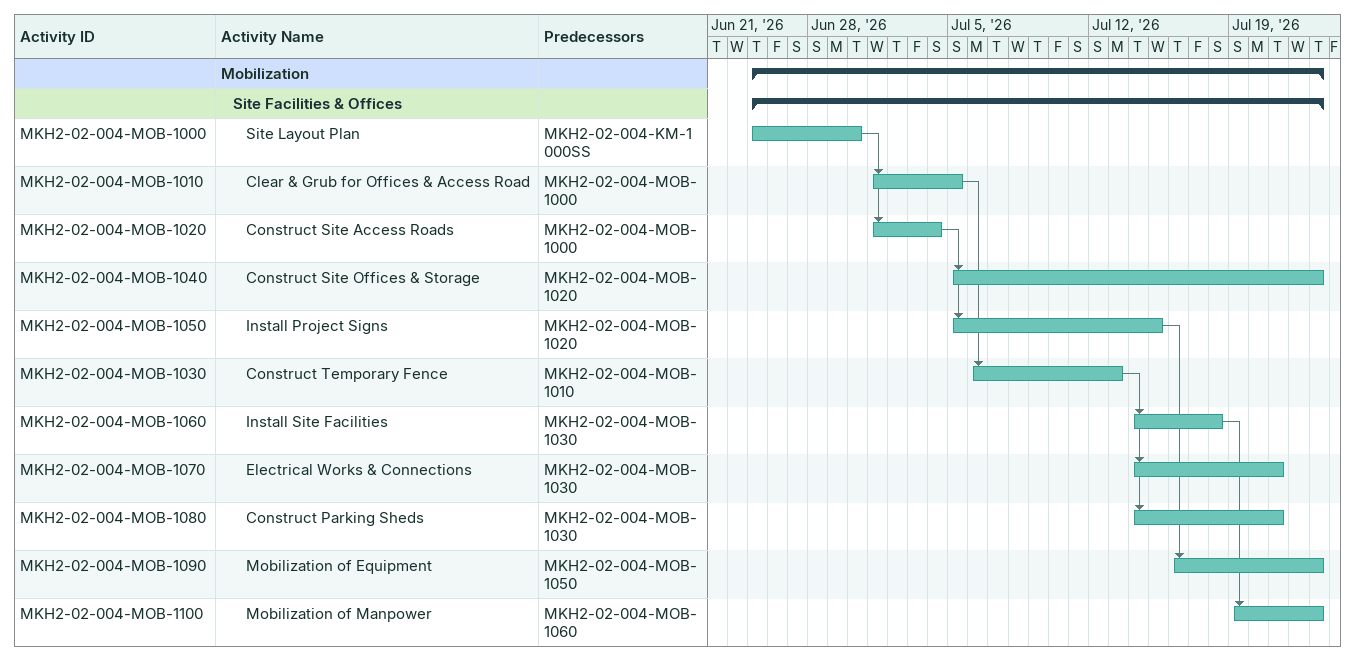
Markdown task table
| ID | Level | Task | Start | Finish | Predecessors |
|---|---|---|---|---|---|
|  | 1 | **Mobilization** | 2026-06-25 | 2026-07-23 |  |
|  | 2 | **Site Facilities & Offices** | 2026-06-25 | 2026-07-23 |  |
| MKH2-02-004-MOB-1000 | 3 | Site Layout Plan | 2026-06-25 | 2026-06-30 | MKH2-02-004-KM-1000SS |
| MKH2-02-004-MOB-1010 | 3 | Clear & Grub for Offices & Access Road | 2026-07-01 | 2026-07-05 | MKH2-02-004-MOB-1000 |
| MKH2-02-004-MOB-1020 | 3 | Construct Site Access Roads | 2026-07-01 | 2026-07-04 | MKH2-02-004-MOB-1000 |
| MKH2-02-004-MOB-1040 | 3 | Construct Site Offices & Storage | 2026-07-05 | 2026-07-23 | MKH2-02-004-MOB-1020 |
| MKH2-02-004-MOB-1050 | 3 | Install Project Signs | 2026-07-05 | 2026-07-15 | MKH2-02-004-MOB-1020 |
| MKH2-02-004-MOB-1030 | 3 | Construct Temporary Fence | 2026-07-06 | 2026-07-13 | MKH2-02-004-MOB-1010 |
| MKH2-02-004-MOB-1060 | 3 | Install Site Facilities | 2026-07-14 | 2026-07-18 | MKH2-02-004-MOB-1030 |
| MKH2-02-004-MOB-1070 | 3 | Electrical Works & Connections | 2026-07-14 | 2026-07-21 | MKH2-02-004-MOB-1030 |
| MKH2-02-004-MOB-1080 | 3 | Construct Parking Sheds | 2026-07-14 | 2026-07-21 | MKH2-02-004-MOB-1030 |
| MKH2-02-004-MOB-1090 | 3 | Mobilization of Equipment | 2026-07-16 | 2026-07-23 | MKH2-02-004-MOB-1050 |
| MKH2-02-004-MOB-1100 | 3 | Mobilization of Manpower | 2026-07-19 | 2026-07-23 | MKH2-02-004-MOB-1060 |
